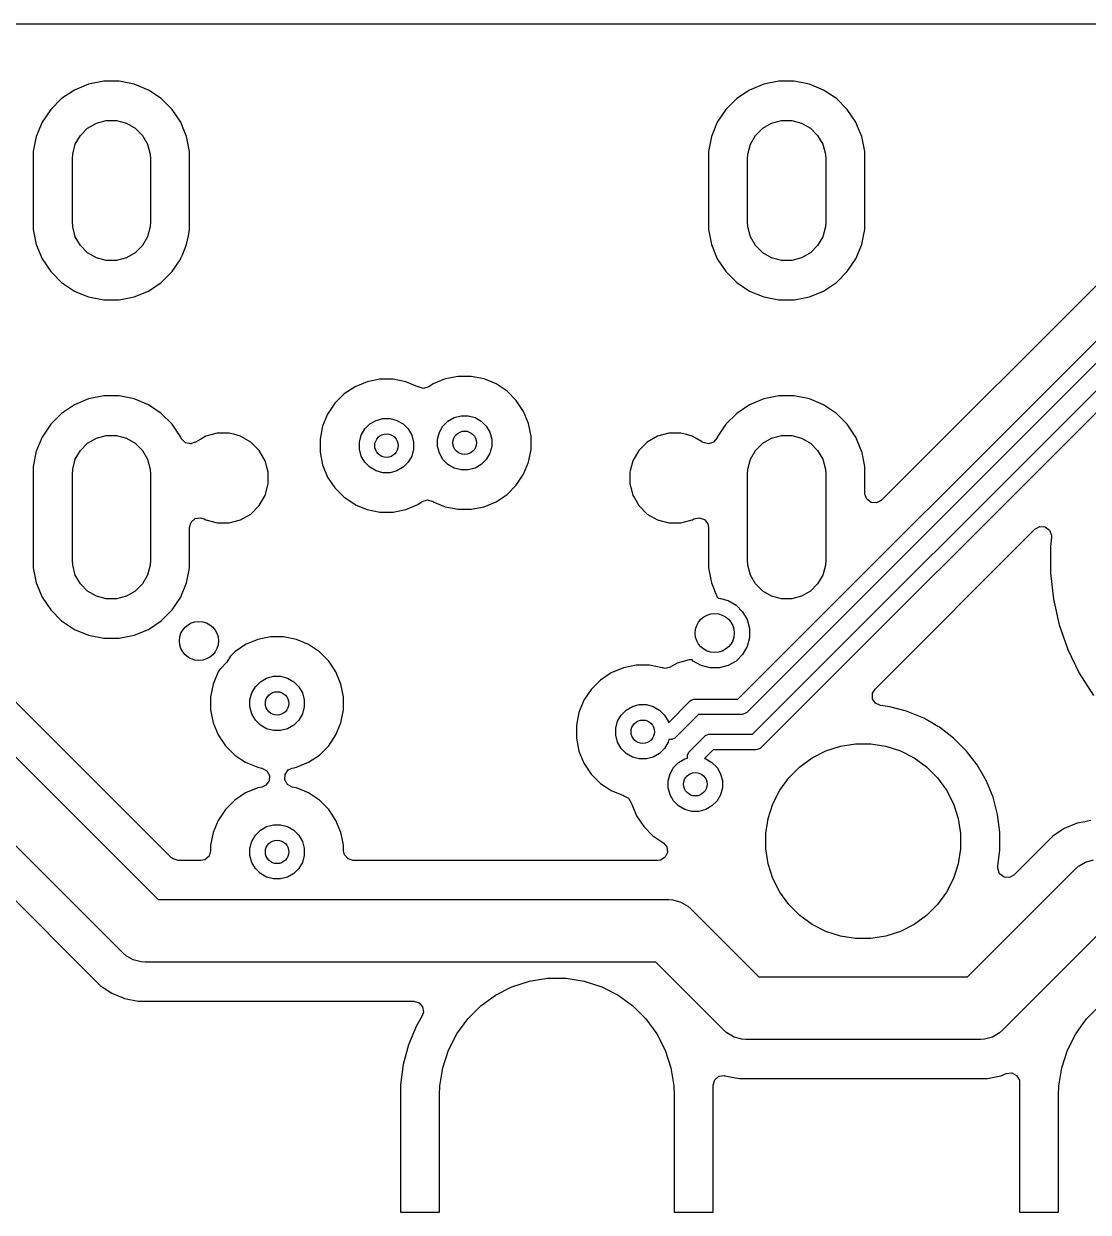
# Model space of a CAD drawing. Extents: x 3.62 to 7.51, y -6.04 to -1.71.
# Drawn here: x 4.197 to 4.733, y -2.737 to -2.138 of the extents above; entities that cross this region are included whole.
import ezdxf

# ---------------------------------------------------------------- set-up
doc = ezdxf.new("R2010")
doc.units = 0
doc.header["$MEASUREMENT"] = 0
doc.layers.add('BLACK', color=7, linetype='CONTINUOUS')

msp = doc.modelspace()

# ---------------------------------------------------------------- linework, layer by layer
at = {"layer": 'BLACK', "linetype": 'CONTINUOUS'}
for p, q in [((3.7959, -2.13781), (6.67865, -2.13781)), ((4.23746, -2.16671), (4.22985, -2.16823)), ((4.24522, -2.16671), (4.23746, -2.16671)), ((4.23746, -2.16671), (4.23746, -2.16671)), ((4.25283, -2.16823), (4.24522, -2.16671)), ((4.24522, -2.16671), (4.24522, -2.16671)), ((4.57762, -2.16671), (4.57001, -2.16823)), ((4.58538, -2.16671), (4.57762, -2.16671)), ((4.57762, -2.16671), (4.57762, -2.16671)), ((4.59299, -2.16823), (4.58538, -2.16671)), ((4.58538, -2.16671), (4.58538, -2.16671)), ((4.84205, -2.16514), (4.62922, -2.37797)), ((4.22268, -2.1712), (4.21623, -2.17551)), ((4.22985, -2.16823), (4.22268, -2.1712)), ((4.22268, -2.1712), (4.22268, -2.1712)), ((4.22985, -2.16823), (4.22985, -2.16823)), ((4.26, -2.1712), (4.25283, -2.16823)), ((4.25283, -2.16823), (4.25283, -2.16823)), ((4.26645, -2.17551), (4.26, -2.1712)), ((4.26, -2.1712), (4.26, -2.1712)), ((4.56284, -2.1712), (4.55639, -2.17551)), ((4.57001, -2.16823), (4.56284, -2.1712)), ((4.56284, -2.1712), (4.56284, -2.1712)), ((4.57001, -2.16823), (4.57001, -2.16823)), ((4.60015, -2.1712), (4.59299, -2.16823)), ((4.59299, -2.16823), (4.59299, -2.16823)), ((4.60661, -2.17551), (4.60015, -2.1712)), ((4.60015, -2.1712), (4.60015, -2.1712)), ((4.21623, -2.17551), (4.21074, -2.18099)), ((4.21623, -2.17551), (4.21623, -2.17551)), ((4.27193, -2.18099), (4.26645, -2.17551)), ((4.26645, -2.17551), (4.26645, -2.17551)), ((4.55639, -2.17551), (4.5509, -2.18099)), ((4.55639, -2.17551), (4.55639, -2.17551)), ((4.61209, -2.18099), (4.60661, -2.17551)), ((4.60661, -2.17551), (4.60661, -2.17551)), ((4.21074, -2.18099), (4.20643, -2.18744)), ((4.21074, -2.18099), (4.21074, -2.18099)), ((4.27625, -2.18744), (4.27193, -2.18099)), ((4.27193, -2.18099), (4.27193, -2.18099)), ((4.5509, -2.18099), (4.54659, -2.18744)), ((4.5509, -2.18099), (4.5509, -2.18099)), ((4.55696, -2.47809), (4.85378, -2.18127)), ((4.6164, -2.18744), (4.61209, -2.18099)), ((4.61209, -2.18099), (4.61209, -2.18099)), ((4.20643, -2.18744), (4.20346, -2.19461)), ((4.20643, -2.18744), (4.20643, -2.18744)), ((4.22572, -2.19412), (4.22936, -2.19049)), ((4.22936, -2.19049), (4.23381, -2.18792)), ((4.23381, -2.18792), (4.23877, -2.18659)), ((4.23877, -2.18659), (4.24391, -2.18659)), ((4.24391, -2.18659), (4.24887, -2.18792)), ((4.24887, -2.18792), (4.25332, -2.19049)), ((4.25332, -2.19049), (4.25696, -2.19412)), ((4.27712, -2.18956), (4.27625, -2.18744)), ((4.27625, -2.18744), (4.27625, -2.18744)), ((4.27921, -2.19461), (4.27712, -2.18956)), ((4.54659, -2.18744), (4.54362, -2.19461)), ((4.54659, -2.18744), (4.54659, -2.18744)), ((4.8582, -2.18799), (4.56138, -2.48481)), ((4.56588, -2.19412), (4.56951, -2.19049)), ((4.56951, -2.19049), (4.57396, -2.18792)), ((4.57396, -2.18792), (4.57893, -2.18659)), ((4.57893, -2.18659), (4.58407, -2.18659)), ((4.58407, -2.18659), (4.58903, -2.18792)), ((4.58903, -2.18792), (4.59348, -2.19049)), ((4.59348, -2.19049), (4.59711, -2.19412)), ((4.61728, -2.18956), (4.6164, -2.18744)), ((4.6164, -2.18744), (4.6164, -2.18744)), ((4.61937, -2.19461), (4.61728, -2.18956)), ((4.20346, -2.19461), (4.20195, -2.20222)), ((4.20346, -2.19461), (4.20346, -2.19461)), ((4.22315, -2.19857), (4.22572, -2.19412)), ((4.25696, -2.19412), (4.25953, -2.19857)), ((4.28073, -2.20222), (4.27921, -2.19461)), ((4.27921, -2.19461), (4.27921, -2.19461)), ((4.27921, -2.19461), (4.27921, -2.19461)), ((4.54362, -2.19461), (4.54211, -2.20222)), ((4.54362, -2.19461), (4.54362, -2.19461)), ((4.56331, -2.19857), (4.56588, -2.19412)), ((4.59711, -2.19412), (4.59968, -2.19857)), ((4.62089, -2.20222), (4.61937, -2.19461)), ((4.61937, -2.19461), (4.61937, -2.19461)), ((4.61937, -2.19461), (4.61937, -2.19461)), ((4.20195, -2.20222), (4.20195, -2.20222)), ((4.20195, -2.20222), (4.20195, -2.24148)), ((4.22165, -2.2061), (4.22182, -2.20353)), ((4.22182, -2.20353), (4.22315, -2.19857)), ((4.25953, -2.19857), (4.26086, -2.20353)), ((4.26086, -2.20353), (4.26102, -2.2061)), ((4.28073, -2.24148), (4.28073, -2.20222)), ((4.54211, -2.20222), (4.54211, -2.20222)), ((4.54211, -2.20222), (4.54211, -2.24148)), ((4.56181, -2.2061), (4.56198, -2.20353)), ((4.56198, -2.20353), (4.56331, -2.19857)), ((4.5643, -2.49581), (4.86112, -2.19899)), ((4.59968, -2.19857), (4.60101, -2.20353)), ((4.60101, -2.20353), (4.60118, -2.2061)), ((4.62089, -2.24148), (4.62089, -2.20222)), ((4.22165, -2.2376), (4.22165, -2.2061)), ((4.26102, -2.2061), (4.26102, -2.2376)), ((4.56181, -2.2376), (4.56181, -2.2061)), ((4.86554, -2.20571), (4.56872, -2.50253)), ((4.60118, -2.2061), (4.60118, -2.2376)), ((4.22182, -2.24017), (4.22165, -2.2376)), ((4.26102, -2.2376), (4.26086, -2.24017)), ((4.56198, -2.24017), (4.56181, -2.2376)), ((4.60118, -2.2376), (4.60101, -2.24017)), ((4.20195, -2.24148), (4.20195, -2.24148)), ((4.20195, -2.24148), (4.20195, -2.24148)), ((4.20195, -2.24148), (4.20346, -2.24909)), ((4.22315, -2.24513), (4.22182, -2.24017)), ((4.22572, -2.24958), (4.22315, -2.24513)), ((4.25953, -2.24513), (4.25696, -2.24958)), ((4.26086, -2.24017), (4.25953, -2.24513)), ((4.27921, -2.24909), (4.28009, -2.24468)), ((4.28009, -2.24468), (4.28073, -2.24148)), ((4.54211, -2.24148), (4.54211, -2.24148)), ((4.54211, -2.24148), (4.54211, -2.24148)), ((4.54211, -2.24148), (4.54362, -2.24909)), ((4.56331, -2.24513), (4.56198, -2.24017)), ((4.56588, -2.24958), (4.56331, -2.24513)), ((4.59968, -2.24513), (4.59711, -2.24958)), ((4.60101, -2.24017), (4.59968, -2.24513)), ((4.61937, -2.24909), (4.62025, -2.24468)), ((4.62025, -2.24468), (4.62089, -2.24148)), ((4.20346, -2.24909), (4.20346, -2.24909)), ((4.20346, -2.24909), (4.20643, -2.25626)), ((4.22936, -2.25322), (4.22572, -2.24958)), ((4.25696, -2.24958), (4.25332, -2.25322)), ((4.27711, -2.25418), (4.27921, -2.24909)), ((4.54362, -2.24909), (4.54362, -2.24909)), ((4.54362, -2.24909), (4.54659, -2.25626)), ((4.56951, -2.25322), (4.56588, -2.24958)), ((4.59711, -2.24958), (4.59348, -2.25322)), ((4.61726, -2.25418), (4.61937, -2.24909)), ((4.20643, -2.25626), (4.20643, -2.25626)), ((4.20643, -2.25626), (4.21074, -2.26271)), ((4.23381, -2.25579), (4.22936, -2.25322)), ((4.23877, -2.25712), (4.23381, -2.25579)), ((4.24391, -2.25712), (4.23877, -2.25712)), ((4.24887, -2.25579), (4.24391, -2.25712)), ((4.25332, -2.25322), (4.24887, -2.25579)), ((4.27193, -2.26271), (4.27625, -2.25626)), ((4.27625, -2.25626), (4.27637, -2.25597)), ((4.27637, -2.25597), (4.27711, -2.25418)), ((4.54659, -2.25626), (4.54659, -2.25626)), ((4.54659, -2.25626), (4.5509, -2.26271)), ((4.57396, -2.25579), (4.56951, -2.25322)), ((4.57893, -2.25712), (4.57396, -2.25579)), ((4.58407, -2.25712), (4.57893, -2.25712)), ((4.58903, -2.25579), (4.58407, -2.25712)), ((4.59348, -2.25322), (4.58903, -2.25579)), ((4.61209, -2.26271), (4.6164, -2.25626)), ((4.6164, -2.25626), (4.61652, -2.25597)), ((4.61652, -2.25597), (4.61726, -2.25418)), ((4.21074, -2.26271), (4.21074, -2.26271)), ((4.21074, -2.26271), (4.21623, -2.26819)), ((4.26645, -2.26819), (4.27193, -2.26271)), ((4.5509, -2.26271), (4.5509, -2.26271)), ((4.5509, -2.26271), (4.55639, -2.26819)), ((4.60661, -2.26819), (4.61209, -2.26271)), ((4.21623, -2.26819), (4.21623, -2.26819)), ((4.21623, -2.26819), (4.22268, -2.27251)), ((4.26, -2.27251), (4.26645, -2.26819)), ((4.55639, -2.26819), (4.55639, -2.26819)), ((4.55639, -2.26819), (4.56284, -2.27251)), ((4.60015, -2.27251), (4.60661, -2.26819)), ((4.22268, -2.27251), (4.22268, -2.27251)), ((4.22268, -2.27251), (4.22596, -2.27387)), ((4.22596, -2.27387), (4.22985, -2.27547)), ((4.22985, -2.27547), (4.22985, -2.27547)), ((4.22985, -2.27547), (4.22985, -2.27547)), ((4.22985, -2.27547), (4.23746, -2.27699)), ((4.25034, -2.27597), (4.25283, -2.27547)), ((4.25283, -2.27547), (4.26, -2.27251)), ((4.56284, -2.27251), (4.56284, -2.27251)), ((4.56284, -2.27251), (4.56612, -2.27387)), ((4.56612, -2.27387), (4.57001, -2.27547)), ((4.57001, -2.27547), (4.57001, -2.27547)), ((4.57001, -2.27547), (4.57001, -2.27547)), ((4.57001, -2.27547), (4.57762, -2.27699)), ((4.5905, -2.27597), (4.59299, -2.27547)), ((4.59299, -2.27547), (4.60015, -2.27251)), ((4.23746, -2.27699), (4.23746, -2.27699)), ((4.23746, -2.27699), (4.24522, -2.27699)), ((4.24522, -2.27699), (4.25034, -2.27597)), ((4.57762, -2.27699), (4.57762, -2.27699)), ((4.57762, -2.27699), (4.58538, -2.27699)), ((4.58538, -2.27699), (4.5905, -2.27597)), ((4.37662, -2.31691), (4.37015, -2.3182)), ((4.38322, -2.31691), (4.37662, -2.31691)), ((4.37662, -2.31691), (4.37662, -2.31691)), ((4.38969, -2.3182), (4.38322, -2.31691)), ((4.38322, -2.31691), (4.38322, -2.31691)), ((4.40952, -2.31678), (4.40343, -2.3193)), ((4.41599, -2.31549), (4.40952, -2.31678)), ((4.40952, -2.31678), (4.40952, -2.31678)), ((4.42259, -2.31549), (4.41599, -2.31549)), ((4.41599, -2.31549), (4.41599, -2.31549)), ((4.42906, -2.31678), (4.42259, -2.31549)), ((4.42259, -2.31549), (4.42259, -2.31549)), ((4.43515, -2.3193), (4.42906, -2.31678)), ((4.42906, -2.31678), (4.42906, -2.31678)), ((4.36406, -2.32072), (4.35858, -2.32438)), ((4.37015, -2.3182), (4.36406, -2.32072)), ((4.37015, -2.3182), (4.37015, -2.3182)), ((4.39578, -2.32072), (4.38969, -2.3182)), ((4.38969, -2.3182), (4.38969, -2.3182)), ((4.39583, -2.32075), (4.39578, -2.32072)), ((4.39578, -2.32072), (4.39578, -2.32072)), ((4.39578, -2.32072), (4.39578, -2.32072)), ((4.39598, -2.32085), (4.39583, -2.32075)), ((4.39863, -2.32158), (4.39598, -2.32085)), ((4.40126, -2.32075), (4.39863, -2.32158)), ((4.40343, -2.3193), (4.40126, -2.32075)), ((4.40343, -2.3193), (4.40343, -2.3193)), ((4.44064, -2.32297), (4.43515, -2.3193)), ((4.4453, -2.32763), (4.44064, -2.32297)), ((4.22985, -2.32689), (4.22268, -2.32986)), ((4.23746, -2.32537), (4.22985, -2.32689)), ((4.22985, -2.32689), (4.22985, -2.32689)), ((4.24522, -2.32537), (4.23746, -2.32537)), ((4.23746, -2.32537), (4.23746, -2.32537)), ((4.25283, -2.32689), (4.24522, -2.32537)), ((4.24522, -2.32537), (4.24522, -2.32537)), ((4.26, -2.32986), (4.25283, -2.32689)), ((4.25283, -2.32689), (4.25283, -2.32689)), ((4.35391, -2.32905), (4.35025, -2.33453)), ((4.35858, -2.32438), (4.35391, -2.32905)), ((4.44767, -2.33118), (4.4453, -2.32763)), ((4.57001, -2.32689), (4.56284, -2.32986)), ((4.57762, -2.32537), (4.57001, -2.32689)), ((4.57001, -2.32689), (4.57001, -2.32689)), ((4.58538, -2.32537), (4.57762, -2.32537)), ((4.57762, -2.32537), (4.57762, -2.32537)), ((4.59299, -2.32689), (4.58538, -2.32537)), ((4.58538, -2.32537), (4.58538, -2.32537)), ((4.60015, -2.32986), (4.59299, -2.32689)), ((4.59299, -2.32689), (4.59299, -2.32689)), ((4.21623, -2.33417), (4.21074, -2.33965)), ((4.22268, -2.32986), (4.21623, -2.33417)), ((4.21623, -2.33417), (4.21623, -2.33417)), ((4.22268, -2.32986), (4.22268, -2.32986)), ((4.26645, -2.33417), (4.26, -2.32986)), ((4.26, -2.32986), (4.26, -2.32986)), ((4.27193, -2.33965), (4.26645, -2.33417)), ((4.26645, -2.33417), (4.26645, -2.33417)), ((4.35025, -2.33453), (4.34772, -2.34063)), ((4.41402, -2.33625), (4.41749, -2.33531)), ((4.41749, -2.33531), (4.42109, -2.33531)), ((4.42109, -2.33531), (4.42456, -2.33625)), ((4.44896, -2.33312), (4.44767, -2.33118)), ((4.45149, -2.33921), (4.44896, -2.33312)), ((4.55639, -2.33417), (4.5509, -2.33965)), ((4.56284, -2.32986), (4.55639, -2.33417)), ((4.55639, -2.33417), (4.55639, -2.33417)), ((4.56284, -2.32986), (4.56284, -2.32986)), ((4.60661, -2.33417), (4.60015, -2.32986)), ((4.60015, -2.32986), (4.60015, -2.32986)), ((4.61209, -2.33965), (4.60661, -2.33417)), ((4.60661, -2.33417), (4.60661, -2.33417)), ((4.21074, -2.33965), (4.20643, -2.34611)), ((4.21074, -2.33965), (4.21074, -2.33965)), ((4.27625, -2.34611), (4.27193, -2.33965)), ((4.27193, -2.33965), (4.27193, -2.33965)), ((4.34772, -2.34063), (4.34644, -2.3471)), ((4.34772, -2.34063), (4.34772, -2.34063)), ((4.36899, -2.34201), (4.37153, -2.33946)), ((4.37153, -2.33946), (4.37465, -2.33766)), ((4.37465, -2.33766), (4.37812, -2.33673)), ((4.37812, -2.33673), (4.38172, -2.33673)), ((4.38172, -2.33673), (4.38519, -2.33766)), ((4.38519, -2.33766), (4.38831, -2.33946)), ((4.38831, -2.33946), (4.39085, -2.34201)), ((4.40656, -2.3437), (4.40836, -2.34059)), ((4.40836, -2.34059), (4.4109, -2.33804)), ((4.4109, -2.33804), (4.41402, -2.33625)), ((4.42456, -2.33625), (4.42768, -2.33804)), ((4.42768, -2.33804), (4.43022, -2.34059)), ((4.43022, -2.34059), (4.43202, -2.3437)), ((4.45278, -2.34568), (4.45149, -2.33921)), ((4.5509, -2.33965), (4.54659, -2.34611)), ((4.5509, -2.33965), (4.5509, -2.33965)), ((4.6164, -2.34611), (4.61209, -2.33965)), ((4.61209, -2.33965), (4.61209, -2.33965)), ((4.20643, -2.34611), (4.20346, -2.35327)), ((4.20643, -2.34611), (4.20643, -2.34611)), ((4.22936, -2.34915), (4.23381, -2.34658)), ((4.23381, -2.34658), (4.23877, -2.34525)), ((4.23877, -2.34525), (4.24391, -2.34525)), ((4.24391, -2.34525), (4.24887, -2.34658)), ((4.24887, -2.34658), (4.25332, -2.34915)), ((4.2764, -2.34648), (4.27625, -2.34611)), ((4.27625, -2.34611), (4.27625, -2.34611)), ((4.27665, -2.347), (4.2764, -2.34648)), ((4.27862, -2.34892), (4.27665, -2.347)), ((4.28633, -2.3471), (4.28373, -2.3486)), ((4.28889, -2.34562), (4.28633, -2.3471)), ((4.29465, -2.34407), (4.28889, -2.34562)), ((4.30062, -2.34407), (4.29465, -2.34407)), ((4.3035, -2.34485), (4.30062, -2.34407)), ((4.30638, -2.34562), (4.3035, -2.34485)), ((4.30877, -2.347), (4.30638, -2.34562)), ((4.30894, -2.3471), (4.30877, -2.347)), ((4.31155, -2.3486), (4.30894, -2.3471)), ((4.34644, -2.3471), (4.34644, -2.35369)), ((4.36626, -2.3486), (4.36719, -2.34512)), ((4.36719, -2.34512), (4.36899, -2.34201)), ((4.39085, -2.34201), (4.39265, -2.34512)), ((4.39265, -2.34512), (4.39358, -2.3486)), ((4.40563, -2.34718), (4.40656, -2.3437)), ((4.40563, -2.35077), (4.40563, -2.34718)), ((4.43202, -2.3437), (4.43295, -2.34718)), ((4.43295, -2.34718), (4.43295, -2.35077)), ((4.45278, -2.35227), (4.45278, -2.34568)), ((4.51645, -2.34562), (4.51128, -2.3486)), ((4.52221, -2.34407), (4.51645, -2.34562)), ((4.52818, -2.34407), (4.52221, -2.34407)), ((4.53106, -2.34485), (4.52818, -2.34407)), ((4.53394, -2.34562), (4.53106, -2.34485)), ((4.53543, -2.34648), (4.53394, -2.34562)), ((4.53911, -2.3486), (4.53543, -2.34648)), ((4.54644, -2.34648), (4.54471, -2.34862)), ((4.54659, -2.34611), (4.54644, -2.34648)), ((4.54659, -2.34611), (4.54659, -2.34611)), ((4.56951, -2.34915), (4.57396, -2.34658)), ((4.57396, -2.34658), (4.57893, -2.34525)), ((4.57893, -2.34525), (4.58407, -2.34525)), ((4.58407, -2.34525), (4.58903, -2.34658)), ((4.58903, -2.34658), (4.59348, -2.34915)), ((4.61896, -2.35227), (4.6164, -2.34611)), ((4.6164, -2.34611), (4.6164, -2.34611)), ((4.20346, -2.35327), (4.20195, -2.36088)), ((4.20346, -2.35327), (4.20346, -2.35327)), ((4.22315, -2.35723), (4.22572, -2.35278)), ((4.22572, -2.35278), (4.22936, -2.34915)), ((4.25332, -2.34915), (4.25696, -2.35278)), ((4.25696, -2.35278), (4.25953, -2.35723)), ((4.28131, -2.34947), (4.27862, -2.34892)), ((4.2834, -2.34867), (4.28131, -2.34947)), ((4.28345, -2.34876), (4.2834, -2.34867)), ((4.28373, -2.3486), (4.28345, -2.34876)), ((4.28373, -2.3486), (4.28373, -2.3486)), ((4.31577, -2.35282), (4.31155, -2.3486)), ((4.31875, -2.35799), (4.31577, -2.35282)), ((4.36626, -2.35219), (4.36626, -2.3486)), ((4.36719, -2.35567), (4.36626, -2.35219)), ((4.39358, -2.35219), (4.39265, -2.35567)), ((4.39358, -2.3486), (4.39358, -2.35219)), ((4.40656, -2.35425), (4.40563, -2.35077)), ((4.43295, -2.35077), (4.43202, -2.35425)), ((4.45149, -2.35874), (4.45278, -2.35227)), ((4.50707, -2.35282), (4.50408, -2.35799)), ((4.51128, -2.3486), (4.50707, -2.35282)), ((4.50707, -2.35282), (4.50707, -2.35282)), ((4.51128, -2.3486), (4.51128, -2.3486)), ((4.53925, -2.34868), (4.53911, -2.3486)), ((4.53911, -2.3486), (4.53911, -2.3486)), ((4.53943, -2.34881), (4.53925, -2.34868)), ((4.5421, -2.34949), (4.53943, -2.34881)), ((4.54471, -2.34862), (4.5421, -2.34949)), ((4.56331, -2.35723), (4.56588, -2.35278)), ((4.56588, -2.35278), (4.56951, -2.34915)), ((4.59348, -2.34915), (4.59711, -2.35278)), ((4.59711, -2.35278), (4.59968, -2.35723)), ((4.61937, -2.35327), (4.61896, -2.35227)), ((4.62089, -2.36088), (4.61937, -2.35327)), ((4.61937, -2.35327), (4.61937, -2.35327)), ((4.61937, -2.35327), (4.61937, -2.35327)), ((4.22182, -2.36219), (4.22315, -2.35723)), ((4.25953, -2.35723), (4.26086, -2.36219)), ((4.3203, -2.36375), (4.31875, -2.35799)), ((4.34644, -2.35369), (4.34772, -2.36016)), ((4.36899, -2.35878), (4.36719, -2.35567)), ((4.37153, -2.36133), (4.36899, -2.35878)), ((4.39085, -2.35878), (4.38831, -2.36133)), ((4.39265, -2.35567), (4.39085, -2.35878)), ((4.40836, -2.35736), (4.40656, -2.35425)), ((4.4109, -2.35991), (4.40836, -2.35736)), ((4.43022, -2.35736), (4.42768, -2.35991)), ((4.43202, -2.35425), (4.43022, -2.35736)), ((4.44896, -2.36484), (4.45149, -2.35874)), ((4.50408, -2.35799), (4.50269, -2.36318)), ((4.56198, -2.36219), (4.56331, -2.35723)), ((4.59968, -2.35723), (4.60101, -2.36219)), ((4.20195, -2.36088), (4.20195, -2.36088)), ((4.20195, -2.36088), (4.20195, -2.41195)), ((4.22165, -2.36476), (4.22182, -2.36219)), ((4.22165, -2.40807), (4.22165, -2.36476)), ((4.26086, -2.36219), (4.26102, -2.36476)), ((4.26102, -2.36476), (4.26102, -2.40807)), ((4.3203, -2.36972), (4.3203, -2.36375)), ((4.34772, -2.36016), (4.34772, -2.36016)), ((4.34772, -2.36016), (4.35025, -2.36625)), ((4.37465, -2.36312), (4.37153, -2.36133)), ((4.37812, -2.36406), (4.37465, -2.36312)), ((4.38172, -2.36406), (4.37812, -2.36406)), ((4.38519, -2.36312), (4.38172, -2.36406)), ((4.38831, -2.36133), (4.38519, -2.36312)), ((4.41402, -2.36171), (4.4109, -2.35991)), ((4.41749, -2.36264), (4.41402, -2.36171)), ((4.42109, -2.36264), (4.41749, -2.36264)), ((4.42456, -2.36171), (4.42109, -2.36264)), ((4.42768, -2.35991), (4.42456, -2.36171)), ((4.4453, -2.37032), (4.44896, -2.36484)), ((4.50269, -2.36318), (4.50254, -2.36375)), ((4.50254, -2.36375), (4.50254, -2.36972)), ((4.56181, -2.36476), (4.56198, -2.36219)), ((4.56181, -2.40807), (4.56181, -2.36476)), ((4.60101, -2.36219), (4.60118, -2.36476)), ((4.60118, -2.36476), (4.60118, -2.40807)), ((4.62089, -2.37452), (4.62089, -2.36088)), ((4.31875, -2.37548), (4.3203, -2.36972)), ((4.35025, -2.36625), (4.35391, -2.37174)), ((4.44064, -2.37499), (4.4453, -2.37032)), ((4.50254, -2.36972), (4.50295, -2.37125)), ((4.50295, -2.37125), (4.50408, -2.37548)), ((4.31577, -2.38064), (4.31875, -2.37548)), ((4.35391, -2.37174), (4.35858, -2.3764)), ((4.35858, -2.3764), (4.36189, -2.37862)), ((4.43515, -2.37865), (4.44064, -2.37499)), ((4.50408, -2.37548), (4.50481, -2.37673)), ((4.50481, -2.37673), (4.50707, -2.38064)), ((4.6209, -2.37486), (4.62089, -2.37452)), ((4.62186, -2.37744), (4.6209, -2.37486)), ((4.62406, -2.37909), (4.62186, -2.37744)), ((4.31155, -2.38486), (4.31577, -2.38064)), ((4.36189, -2.37862), (4.36406, -2.38007)), ((4.36406, -2.38007), (4.36406, -2.38007)), ((4.36406, -2.38007), (4.36406, -2.38007)), ((4.36406, -2.38007), (4.36471, -2.38033)), ((4.36471, -2.38033), (4.37015, -2.38259)), ((4.37015, -2.38259), (4.37662, -2.38388)), ((4.38322, -2.38388), (4.38969, -2.38259)), ((4.38969, -2.38259), (4.39578, -2.38007)), ((4.39578, -2.38007), (4.39795, -2.37862)), ((4.39795, -2.37862), (4.40058, -2.37779)), ((4.40058, -2.37779), (4.40323, -2.37852)), ((4.40323, -2.37852), (4.40338, -2.37862)), ((4.40338, -2.37862), (4.40341, -2.37864)), ((4.40341, -2.37864), (4.40343, -2.37865)), ((4.40343, -2.37865), (4.40952, -2.38117)), ((4.40952, -2.38117), (4.41599, -2.38246)), ((4.41599, -2.38246), (4.41599, -2.38246)), ((4.41599, -2.38246), (4.41599, -2.38246)), ((4.41599, -2.38246), (4.42259, -2.38246)), ((4.42259, -2.38246), (4.42906, -2.38117)), ((4.42259, -2.38246), (4.42259, -2.38246)), ((4.42906, -2.38117), (4.43515, -2.37865)), ((4.50707, -2.38064), (4.51128, -2.38486)), ((4.62681, -2.37929), (4.62406, -2.37909)), ((4.62922, -2.37797), (4.62681, -2.37929)), ((4.28073, -2.39159), (4.2815, -2.38895)), ((4.2815, -2.38895), (4.28358, -2.38715)), ((4.28358, -2.38715), (4.2863, -2.38676)), ((4.2863, -2.38676), (4.28805, -2.38736)), ((4.28805, -2.38736), (4.28889, -2.38785)), ((4.28889, -2.38785), (4.28889, -2.38785)), ((4.28889, -2.38785), (4.28889, -2.38785)), ((4.28889, -2.38785), (4.29465, -2.38939)), ((4.29465, -2.38939), (4.29465, -2.38939)), ((4.29465, -2.38939), (4.30062, -2.38939)), ((4.30062, -2.38939), (4.30638, -2.38785)), ((4.30062, -2.38939), (4.30062, -2.38939)), ((4.30638, -2.38785), (4.31155, -2.38486)), ((4.37662, -2.38388), (4.37662, -2.38388)), ((4.37662, -2.38388), (4.37662, -2.38388)), ((4.37662, -2.38388), (4.38322, -2.38388)), ((4.38322, -2.38388), (4.38322, -2.38388)), ((4.51128, -2.38486), (4.51456, -2.38676)), ((4.51456, -2.38676), (4.51645, -2.38785)), ((4.51645, -2.38785), (4.51645, -2.38785)), ((4.51645, -2.38785), (4.52221, -2.38939)), ((4.52221, -2.38939), (4.52221, -2.38939)), ((4.52221, -2.38939), (4.52818, -2.38939)), ((4.52818, -2.38939), (4.53394, -2.38785)), ((4.52818, -2.38939), (4.52818, -2.38939)), ((4.53394, -2.38785), (4.53408, -2.38776)), ((4.53408, -2.38776), (4.53478, -2.38736)), ((4.53478, -2.38736), (4.53746, -2.38671)), ((4.53746, -2.38671), (4.54006, -2.38761)), ((4.54006, -2.38761), (4.54176, -2.38977)), ((4.28073, -2.41195), (4.28073, -2.39159)), ((4.54176, -2.38977), (4.54211, -2.39159)), ((4.54211, -2.39159), (4.54211, -2.41195)), ((4.62605, -2.47306), (4.70662, -2.39249)), ((4.70662, -2.39249), (4.70904, -2.39117)), ((4.70904, -2.39117), (4.71178, -2.39137)), ((4.71178, -2.39137), (4.71398, -2.39302)), ((4.71398, -2.39302), (4.71494, -2.39559)), ((4.71493, -2.39649), (4.71439, -2.40124)), ((4.71439, -2.40124), (4.71439, -2.41451)), ((4.71494, -2.39559), (4.71493, -2.39649)), ((4.20195, -2.41195), (4.20195, -2.41195)), ((4.20195, -2.41195), (4.20195, -2.41195)), ((4.20195, -2.41195), (4.20346, -2.41956)), ((4.22182, -2.41064), (4.22165, -2.40807)), ((4.22315, -2.4156), (4.22182, -2.41064)), ((4.26086, -2.41064), (4.25953, -2.4156)), ((4.26102, -2.40807), (4.26086, -2.41064)), ((4.28035, -2.41387), (4.28073, -2.41195)), ((4.54211, -2.41195), (4.54211, -2.41195)), ((4.54211, -2.41195), (4.54211, -2.41195)), ((4.54211, -2.41195), (4.54362, -2.41956)), ((4.56198, -2.41064), (4.56181, -2.40807)), ((4.56331, -2.4156), (4.56198, -2.41064)), ((4.60101, -2.41064), (4.59968, -2.4156)), ((4.60118, -2.40807), (4.60101, -2.41064)), ((4.22572, -2.42005), (4.22315, -2.4156)), ((4.25953, -2.4156), (4.25696, -2.42005)), ((4.27921, -2.41956), (4.28035, -2.41387)), ((4.56588, -2.42005), (4.56331, -2.4156)), ((4.59968, -2.4156), (4.59711, -2.42005)), ((4.71439, -2.41451), (4.71588, -2.42769)), ((4.20346, -2.41956), (4.20346, -2.41956)), ((4.20346, -2.41956), (4.20643, -2.42673)), ((4.22936, -2.42369), (4.22572, -2.42005)), ((4.23381, -2.42626), (4.22936, -2.42369)), ((4.25332, -2.42369), (4.24887, -2.42626)), ((4.25696, -2.42005), (4.25332, -2.42369)), ((4.27663, -2.42579), (4.27921, -2.41956)), ((4.27921, -2.41956), (4.27921, -2.41956)), ((4.54362, -2.41956), (4.54362, -2.41956)), ((4.54362, -2.41956), (4.54659, -2.42673)), ((4.56951, -2.42369), (4.56588, -2.42005)), ((4.57396, -2.42626), (4.56951, -2.42369)), ((4.59348, -2.42369), (4.58903, -2.42626)), ((4.59711, -2.42005), (4.59348, -2.42369)), ((4.20643, -2.42673), (4.20643, -2.42673)), ((4.20643, -2.42673), (4.21074, -2.43318)), ((4.23877, -2.42759), (4.23381, -2.42626)), ((4.24391, -2.42759), (4.23877, -2.42759)), ((4.24887, -2.42626), (4.24391, -2.42759)), ((4.27193, -2.43318), (4.27625, -2.42673)), ((4.27625, -2.42673), (4.27663, -2.42579)), ((4.54659, -2.42673), (4.54659, -2.42673)), ((4.54659, -2.42673), (4.54698, -2.42732)), ((4.54698, -2.42732), (4.54759, -2.42732)), ((4.54759, -2.42732), (4.55206, -2.42851)), ((4.55206, -2.42851), (4.55606, -2.43083)), ((4.55606, -2.43083), (4.55933, -2.4341)), ((4.57893, -2.42759), (4.57396, -2.42626)), ((4.58407, -2.42759), (4.57893, -2.42759)), ((4.58903, -2.42626), (4.58407, -2.42759)), ((4.71588, -2.42769), (4.71588, -2.42769)), ((4.71588, -2.42769), (4.71883, -2.44063)), ((4.21074, -2.43318), (4.21074, -2.43318)), ((4.21074, -2.43318), (4.21623, -2.43867)), ((4.26645, -2.43867), (4.27193, -2.43318)), ((4.55933, -2.4341), (4.56164, -2.4381)), ((4.21623, -2.43867), (4.21623, -2.43867)), ((4.21623, -2.43867), (4.22268, -2.44298)), ((4.22268, -2.44298), (4.22268, -2.44298)), ((4.22268, -2.44298), (4.22985, -2.44595)), ((4.25283, -2.44595), (4.26, -2.44298)), ((4.26, -2.44298), (4.26645, -2.43867)), ((4.56164, -2.4381), (4.56284, -2.44257)), ((4.56284, -2.44257), (4.56284, -2.44719)), ((4.71883, -2.44063), (4.71883, -2.44063)), ((4.71883, -2.44063), (4.72321, -2.45315)), ((4.22985, -2.44595), (4.22985, -2.44595)), ((4.22985, -2.44595), (4.22985, -2.44595)), ((4.22985, -2.44595), (4.22985, -2.44595)), ((4.22985, -2.44595), (4.23746, -2.44746)), ((4.23746, -2.44746), (4.23746, -2.44746)), ((4.23746, -2.44746), (4.24522, -2.44746)), ((4.24522, -2.44746), (4.25034, -2.44644)), ((4.25034, -2.44644), (4.25283, -2.44595)), ((4.31504, -2.44812), (4.30894, -2.45064)), ((4.32151, -2.44683), (4.31504, -2.44812)), ((4.31504, -2.44812), (4.31504, -2.44812)), ((4.3281, -2.44683), (4.32151, -2.44683)), ((4.32151, -2.44683), (4.32151, -2.44683)), ((4.33457, -2.44812), (4.3281, -2.44683)), ((4.3281, -2.44683), (4.3281, -2.44683)), ((4.34066, -2.45064), (4.33457, -2.44812)), ((4.33457, -2.44812), (4.33457, -2.44812)), ((4.56284, -2.44719), (4.56164, -2.45166)), ((4.30346, -2.45431), (4.3013, -2.45646)), ((4.30894, -2.45064), (4.30346, -2.45431)), ((4.34615, -2.45431), (4.34066, -2.45064)), ((4.35081, -2.45897), (4.34615, -2.45431)), ((4.56164, -2.45166), (4.55933, -2.45567)), ((4.72321, -2.45315), (4.72897, -2.46511)), ((4.29949, -2.4596), (4.29622, -2.46287)), ((4.3013, -2.45646), (4.29949, -2.4596)), ((4.3515, -2.46), (4.35081, -2.45897)), ((4.35448, -2.46445), (4.3515, -2.46)), ((4.50576, -2.4611), (4.49929, -2.46239)), ((4.51235, -2.4611), (4.50576, -2.4611)), ((4.50576, -2.4611), (4.50576, -2.4611)), ((4.51882, -2.46239), (4.51235, -2.4611)), ((4.51235, -2.4611), (4.51235, -2.4611)), ((4.52641, -2.46), (4.52291, -2.46202)), ((4.52941, -2.45919), (4.52641, -2.46)), ((4.52641, -2.46), (4.52641, -2.46)), ((4.53242, -2.45839), (4.52941, -2.45919)), ((4.53394, -2.45839), (4.53242, -2.45839)), ((4.53449, -2.45894), (4.53394, -2.45839)), ((4.5385, -2.46125), (4.53449, -2.45894)), ((4.54296, -2.46245), (4.5385, -2.46125)), ((4.55206, -2.46125), (4.54759, -2.46245)), ((4.55606, -2.45894), (4.55206, -2.46125)), ((4.55933, -2.45567), (4.55606, -2.45894)), ((4.29513, -2.46445), (4.29261, -2.47055)), ((4.29616, -2.46291), (4.29513, -2.46445)), ((4.29622, -2.46287), (4.29616, -2.46291)), ((4.31953, -2.46758), (4.323, -2.46665)), ((4.323, -2.46665), (4.3266, -2.46665)), ((4.3266, -2.46665), (4.33008, -2.46758)), ((4.357, -2.47055), (4.35448, -2.46445)), ((4.49319, -2.46491), (4.48771, -2.46858)), ((4.49929, -2.46239), (4.49319, -2.46491)), ((4.49929, -2.46239), (4.49929, -2.46239)), ((4.51905, -2.46246), (4.51882, -2.46239)), ((4.51882, -2.46239), (4.51882, -2.46239)), ((4.51882, -2.46239), (4.51882, -2.46239)), ((4.51882, -2.46239), (4.51882, -2.46239)), ((4.51906, -2.46241), (4.51905, -2.46246)), ((4.52024, -2.46267), (4.51906, -2.46241)), ((4.52291, -2.46202), (4.52024, -2.46267)), ((4.54759, -2.46245), (4.54296, -2.46245)), ((4.72897, -2.46511), (4.72897, -2.46511)), ((4.72897, -2.46511), (4.73603, -2.47634)), ((4.27158, -2.55806), (4.18595, -2.47243)), ((4.29261, -2.47055), (4.29132, -2.47702)), ((4.29261, -2.47055), (4.29261, -2.47055)), ((4.31207, -2.47504), (4.31387, -2.47193)), ((4.31387, -2.47193), (4.31641, -2.46938)), ((4.31641, -2.46938), (4.31953, -2.46758)), ((4.33008, -2.46758), (4.33319, -2.46938)), ((4.33319, -2.46938), (4.33574, -2.47193)), ((4.33574, -2.47193), (4.33753, -2.47504)), ((4.35829, -2.47702), (4.357, -2.47055)), ((4.48304, -2.47324), (4.47938, -2.47873)), ((4.48771, -2.46858), (4.48304, -2.47324)), ((4.62481, -2.47519), (4.62605, -2.47306)), ((4.29132, -2.47702), (4.29132, -2.48361)), ((4.31114, -2.47852), (4.31207, -2.47504)), ((4.31114, -2.48211), (4.31114, -2.47852)), ((4.33753, -2.47504), (4.33846, -2.47852)), ((4.33846, -2.47852), (4.33846, -2.48211)), ((4.35829, -2.48361), (4.35829, -2.47702)), ((4.47938, -2.47873), (4.47686, -2.48482)), ((4.52197, -2.49002), (4.53275, -2.47924)), ((4.53275, -2.47924), (4.53334, -2.47875)), ((4.53334, -2.47875), (4.53476, -2.47817)), ((4.53476, -2.47817), (4.53553, -2.47809)), ((4.53553, -2.47809), (4.55696, -2.47809)), ((4.62484, -2.47794), (4.62481, -2.47519)), ((4.62635, -2.48024), (4.62484, -2.47794)), ((4.16826, -2.48261), (4.26485, -2.57919)), ((4.29132, -2.48361), (4.29261, -2.49008)), ((4.31207, -2.48559), (4.31114, -2.48211)), ((4.33846, -2.48211), (4.33753, -2.48559)), ((4.357, -2.49008), (4.35829, -2.48361)), ((4.47686, -2.48482), (4.47557, -2.49129)), ((4.47686, -2.48482), (4.47686, -2.48482)), ((4.49812, -2.4862), (4.50066, -2.48366)), ((4.50066, -2.48366), (4.50378, -2.48186)), ((4.50378, -2.48186), (4.50725, -2.48093)), ((4.50725, -2.48093), (4.51085, -2.48093)), ((4.51085, -2.48093), (4.51433, -2.48186)), ((4.51433, -2.48186), (4.51744, -2.48366)), ((4.51744, -2.48366), (4.51999, -2.4862)), ((4.56078, -2.4853), (4.55936, -2.48589)), ((4.56138, -2.48481), (4.56078, -2.4853)), ((4.62887, -2.48135), (4.62635, -2.48024)), ((4.63355, -2.48197), (4.62887, -2.48135)), ((4.64196, -2.48422), (4.63355, -2.48197)), ((4.64228, -2.4843), (4.64196, -2.48422)), ((4.65063, -2.48776), (4.64228, -2.4843)), ((4.29261, -2.49008), (4.29261, -2.49008)), ((4.29261, -2.49008), (4.29513, -2.49618)), ((4.31387, -2.4887), (4.31207, -2.48559)), ((4.31641, -2.49125), (4.31387, -2.4887)), ((4.31953, -2.49305), (4.31641, -2.49125)), ((4.33319, -2.49125), (4.33008, -2.49305)), ((4.33574, -2.4887), (4.33319, -2.49125)), ((4.33753, -2.48559), (4.33574, -2.4887)), ((4.35448, -2.49618), (4.357, -2.49008)), ((4.47557, -2.49129), (4.47557, -2.49789)), ((4.49539, -2.49279), (4.49632, -2.48931)), ((4.49632, -2.48931), (4.49812, -2.4862)), ((4.51999, -2.4862), (4.52178, -2.48931)), ((4.52178, -2.48931), (4.52197, -2.49002)), ((4.53716, -2.48597), (4.52576, -2.49737)), ((4.55859, -2.48597), (4.53716, -2.48597)), ((4.55936, -2.48589), (4.55859, -2.48597)), ((4.65464, -2.49008), (4.65063, -2.48776)), ((4.65063, -2.48776), (4.65063, -2.48776)), ((4.65775, -2.49187), (4.65464, -2.49008)), ((4.29513, -2.49618), (4.29879, -2.50166)), ((4.323, -2.49398), (4.31953, -2.49305)), ((4.3266, -2.49398), (4.323, -2.49398)), ((4.33008, -2.49305), (4.3266, -2.49398)), ((4.35081, -2.50166), (4.35448, -2.49618)), ((4.49539, -2.49639), (4.49539, -2.49279)), ((4.49632, -2.49986), (4.49539, -2.49639)), ((4.52576, -2.49737), (4.52516, -2.49786)), ((4.53272, -2.50433), (4.54009, -2.49696)), ((4.54009, -2.49696), (4.54068, -2.49647)), ((4.54068, -2.49647), (4.5421, -2.49588)), ((4.5421, -2.49588), (4.54287, -2.49581)), ((4.54287, -2.49581), (4.5643, -2.49581)), ((4.65845, -2.49228), (4.65775, -2.49187)), ((4.66562, -2.49778), (4.65845, -2.49228)), ((4.29879, -2.50166), (4.30346, -2.50632)), ((4.34615, -2.50632), (4.35081, -2.50166)), ((4.47557, -2.49789), (4.47686, -2.50435)), ((4.49812, -2.50298), (4.49632, -2.49986)), ((4.50066, -2.50552), (4.49812, -2.50298)), ((4.51999, -2.50298), (4.51744, -2.50552)), ((4.52178, -2.49986), (4.51999, -2.50298)), ((4.52214, -2.49852), (4.52178, -2.49986)), ((4.52297, -2.49852), (4.52214, -2.49852)), ((4.52374, -2.49845), (4.52297, -2.49852)), ((4.52516, -2.49786), (4.52374, -2.49845)), ((4.56812, -2.50302), (4.5667, -2.50361)), ((4.56872, -2.50253), (4.56812, -2.50302)), ((4.60125, -2.50424), (4.60859, -2.50185)), ((4.60859, -2.50185), (4.61622, -2.50064)), ((4.61622, -2.50064), (4.62394, -2.50064)), ((4.62394, -2.50064), (4.63157, -2.50185)), ((4.63157, -2.50185), (4.63891, -2.50424)), ((4.672, -2.50417), (4.66562, -2.49778)), ((4.66562, -2.49778), (4.66562, -2.49778)), ((4.24719, -2.60608), (4.14599, -2.50488)), ((4.30346, -2.50632), (4.30711, -2.50876)), ((4.30711, -2.50876), (4.30894, -2.50999)), ((4.34066, -2.50999), (4.34615, -2.50632)), ((4.47686, -2.50435), (4.47686, -2.50435)), ((4.47686, -2.50435), (4.47938, -2.51045)), ((4.50378, -2.50732), (4.50066, -2.50552)), ((4.50725, -2.50825), (4.50378, -2.50732)), ((4.51085, -2.50825), (4.50725, -2.50825)), ((4.51433, -2.50732), (4.51085, -2.50825)), ((4.51744, -2.50552), (4.51433, -2.50732)), ((4.52711, -2.5101), (4.53023, -2.5083)), ((4.53023, -2.5083), (4.53156, -2.50795)), ((4.53156, -2.50712), (4.53164, -2.50635)), ((4.53156, -2.50795), (4.53156, -2.50712)), ((4.53164, -2.50635), (4.53223, -2.50493)), ((4.53223, -2.50493), (4.53272, -2.50433)), ((4.5445, -2.50368), (4.54007, -2.50811)), ((4.54007, -2.50811), (4.54077, -2.5083)), ((4.54077, -2.5083), (4.54389, -2.5101)), ((4.56593, -2.50368), (4.5445, -2.50368)), ((4.5667, -2.50361), (4.56593, -2.50368)), ((4.58812, -2.51228), (4.59437, -2.50774)), ((4.59437, -2.50774), (4.60125, -2.50424)), ((4.63891, -2.50424), (4.64579, -2.50774)), ((4.64579, -2.50774), (4.65204, -2.51228)), ((4.67216, -2.50437), (4.672, -2.50417)), ((4.672, -2.50417), (4.672, -2.50417)), ((4.672, -2.50417), (4.672, -2.50417)), ((4.6775, -2.51133), (4.67216, -2.50437)), ((4.30894, -2.50999), (4.30894, -2.50999)), ((4.30894, -2.50999), (4.30894, -2.50999)), ((4.30894, -2.50999), (4.31005, -2.51045)), ((4.31005, -2.51045), (4.31504, -2.51251)), ((4.31504, -2.51251), (4.31581, -2.51267)), ((4.31581, -2.51267), (4.31713, -2.51293)), ((4.31713, -2.51293), (4.31956, -2.5142)), ((4.31956, -2.5142), (4.32093, -2.51659)), ((4.32883, -2.51609), (4.33044, -2.51386)), ((4.33044, -2.51386), (4.33248, -2.51293)), ((4.33248, -2.51293), (4.3334, -2.51274)), ((4.3334, -2.51274), (4.33457, -2.51251)), ((4.33457, -2.51251), (4.34066, -2.50999)), ((4.47938, -2.51045), (4.48304, -2.51593)), ((4.52277, -2.51576), (4.52457, -2.51265)), ((4.52457, -2.51265), (4.52711, -2.5101)), ((4.54389, -2.5101), (4.54643, -2.51265)), ((4.54643, -2.51265), (4.54823, -2.51576)), ((4.58266, -2.51774), (4.58812, -2.51228)), ((4.65204, -2.51228), (4.6575, -2.51774)), ((4.68202, -2.51916), (4.6775, -2.51133)), ((4.6775, -2.51133), (4.6775, -2.51133)), ((4.6775, -2.51133), (4.6775, -2.51133)), ((4.32078, -2.51934), (4.31917, -2.52157)), ((4.32093, -2.51659), (4.32078, -2.51934)), ((4.32868, -2.51884), (4.32883, -2.51609)), ((4.33004, -2.52123), (4.32868, -2.51884)), ((4.33248, -2.5225), (4.33004, -2.52123)), ((4.48304, -2.51593), (4.48771, -2.5206)), ((4.48771, -2.5206), (4.49056, -2.5225)), ((4.52184, -2.51924), (4.52277, -2.51576)), ((4.52184, -2.52283), (4.52184, -2.51924)), ((4.54823, -2.51576), (4.54916, -2.51924)), ((4.54916, -2.51924), (4.54916, -2.52283)), ((4.57812, -2.52399), (4.58266, -2.51774)), ((4.6575, -2.51774), (4.66204, -2.52399)), ((4.68302, -2.52157), (4.68202, -2.51916)), ((4.68202, -2.51916), (4.68202, -2.51916)), ((4.68202, -2.51916), (4.68202, -2.51916)), ((4.13582, -2.52257), (4.23573, -2.62248)), ((4.30894, -2.52544), (4.30346, -2.52911)), ((4.31504, -2.52292), (4.30894, -2.52544)), ((4.31713, -2.5225), (4.31504, -2.52292)), ((4.31504, -2.52292), (4.31504, -2.52292)), ((4.31917, -2.52157), (4.31713, -2.5225)), ((4.33457, -2.52292), (4.33248, -2.5225)), ((4.34066, -2.52544), (4.33457, -2.52292)), ((4.33457, -2.52292), (4.33457, -2.52292)), ((4.34615, -2.52911), (4.34066, -2.52544)), ((4.49056, -2.5225), (4.49319, -2.52426)), ((4.49319, -2.52426), (4.49929, -2.52679)), ((4.49929, -2.52679), (4.49936, -2.5268)), ((4.49936, -2.5268), (4.49944, -2.52682)), ((4.49944, -2.52682), (4.49951, -2.52685)), ((4.49951, -2.52685), (4.49952, -2.52685)), ((4.49952, -2.52685), (4.49952, -2.52686)), ((4.49952, -2.52686), (4.50187, -2.52809)), ((4.52277, -2.52631), (4.52184, -2.52283)), ((4.52457, -2.52942), (4.52277, -2.52631)), ((4.54823, -2.52631), (4.54643, -2.52942)), ((4.54916, -2.52283), (4.54823, -2.52631)), ((4.57461, -2.53087), (4.57812, -2.52399)), ((4.66204, -2.52399), (4.66555, -2.53087)), ((4.68548, -2.5275), (4.68302, -2.52157)), ((4.30346, -2.52911), (4.29879, -2.53377)), ((4.35081, -2.53377), (4.34615, -2.52911)), ((4.50187, -2.52809), (4.50324, -2.53048)), ((4.50324, -2.53048), (4.50327, -2.53065)), ((4.50327, -2.53065), (4.5033, -2.5308)), ((4.5033, -2.5308), (4.5033, -2.5308)), ((4.5033, -2.5308), (4.50583, -2.5369)), ((4.52711, -2.53197), (4.52457, -2.52942)), ((4.53023, -2.53377), (4.52711, -2.53197)), ((4.54389, -2.53197), (4.54077, -2.53377)), ((4.54643, -2.52942), (4.54389, -2.53197)), ((4.57223, -2.53822), (4.57461, -2.53087)), ((4.66555, -2.53087), (4.66793, -2.53822)), ((4.68782, -2.53623), (4.68548, -2.5275)), ((4.29513, -2.53926), (4.29261, -2.54535)), ((4.29879, -2.53377), (4.29513, -2.53926)), ((4.35237, -2.53611), (4.35081, -2.53377)), ((4.35448, -2.53926), (4.35237, -2.53611)), ((4.357, -2.54535), (4.35448, -2.53926)), ((4.50583, -2.5369), (4.50949, -2.54238)), ((4.5337, -2.5347), (4.53023, -2.53377)), ((4.5373, -2.5347), (4.5337, -2.5347)), ((4.54077, -2.53377), (4.5373, -2.5347)), ((4.57102, -2.54584), (4.57223, -2.53822)), ((4.66793, -2.53822), (4.66914, -2.54584)), ((4.689, -2.54519), (4.68782, -2.53623)), ((4.31387, -2.54673), (4.31641, -2.54419)), ((4.31641, -2.54419), (4.31953, -2.54239)), ((4.31953, -2.54239), (4.323, -2.54146)), ((4.323, -2.54146), (4.3266, -2.54146)), ((4.3266, -2.54146), (4.33008, -2.54239)), ((4.33008, -2.54239), (4.33319, -2.54419)), ((4.33319, -2.54419), (4.33574, -2.54673)), ((4.50949, -2.54238), (4.51415, -2.54704)), ((4.689, -2.55422), (4.689, -2.54519)), ((4.7214, -2.54339), (4.71559, -2.54727)), ((4.72785, -2.54071), (4.7214, -2.54339)), ((4.7214, -2.54339), (4.7214, -2.54339)), ((4.73167, -2.53995), (4.72785, -2.54071)), ((4.72785, -2.54071), (4.72785, -2.54071)), ((4.7347, -2.53935), (4.73167, -2.53995)), ((4.73167, -2.53995), (4.73167, -2.53995)), ((4.29261, -2.54535), (4.29132, -2.55182)), ((4.29261, -2.54535), (4.29261, -2.54535)), ((4.31114, -2.55332), (4.31207, -2.54984)), ((4.31207, -2.54984), (4.31387, -2.54673)), ((4.33574, -2.54673), (4.33753, -2.54984)), ((4.33753, -2.54984), (4.33846, -2.55332)), ((4.35743, -2.54749), (4.357, -2.54535)), ((4.35829, -2.55182), (4.35743, -2.54749)), ((4.51415, -2.54704), (4.51416, -2.54704)), ((4.51416, -2.54704), (4.5187, -2.55008)), ((4.5187, -2.55008), (4.5194, -2.55055)), ((4.5194, -2.55055), (4.52116, -2.55266)), ((4.57102, -2.55357), (4.57102, -2.54584)), ((4.66914, -2.54584), (4.66914, -2.55357)), ((4.71559, -2.54727), (4.69619, -2.56667)), ((4.71559, -2.54727), (4.71559, -2.54727)), ((4.29054, -2.55725), (4.28846, -2.55905)), ((4.29132, -2.55461), (4.29054, -2.55725)), ((4.29132, -2.55182), (4.29132, -2.55461)), ((4.31114, -2.55692), (4.31114, -2.55332)), ((4.31207, -2.56039), (4.31114, -2.55692)), ((4.33846, -2.55692), (4.33753, -2.56039)), ((4.33846, -2.55332), (4.33846, -2.55692)), ((4.35829, -2.55461), (4.35829, -2.55182)), ((4.35829, -2.55182), (4.35829, -2.55182)), ((4.35873, -2.55663), (4.35829, -2.55461)), ((4.36053, -2.55871), (4.35873, -2.55663)), ((4.52151, -2.55539), (4.52032, -2.55787)), ((4.52116, -2.55266), (4.52151, -2.55539)), ((4.57223, -2.56119), (4.57102, -2.55357)), ((4.66914, -2.55357), (4.66793, -2.56119)), ((4.68795, -2.56219), (4.689, -2.55422)), ((4.27239, -2.55871), (4.27158, -2.55806)), ((4.27503, -2.55949), (4.27239, -2.55871)), ((4.28644, -2.55949), (4.27503, -2.55949)), ((4.28846, -2.55905), (4.28644, -2.55949)), ((4.31387, -2.56351), (4.31207, -2.56039)), ((4.33753, -2.56039), (4.33574, -2.56351)), ((4.36317, -2.55949), (4.36053, -2.55871)), ((4.51669, -2.55949), (4.36317, -2.55949)), ((4.51798, -2.55931), (4.51669, -2.55949)), ((4.52032, -2.55787), (4.51798, -2.55931)), ((4.57461, -2.56854), (4.57223, -2.56119)), ((4.66793, -2.56119), (4.66555, -2.56854)), ((4.68787, -2.56356), (4.6879, -2.56258)), ((4.6879, -2.56258), (4.68795, -2.56219)), ((4.72705, -2.56367), (4.7286, -2.56231)), ((4.7286, -2.56231), (4.72892, -2.56213)), ((4.72892, -2.56213), (4.73216, -2.56025)), ((4.73216, -2.56025), (4.73613, -2.55919)), ((4.31641, -2.56605), (4.31387, -2.56351)), ((4.31953, -2.56785), (4.31641, -2.56605)), ((4.323, -2.56878), (4.31953, -2.56785)), ((4.3266, -2.56878), (4.323, -2.56878)), ((4.33008, -2.56785), (4.3266, -2.56878)), ((4.33319, -2.56605), (4.33008, -2.56785)), ((4.33574, -2.56351), (4.33319, -2.56605)), ((4.57812, -2.57542), (4.57461, -2.56854)), ((4.66555, -2.56854), (4.66204, -2.57542)), ((4.67261, -2.61811), (4.72705, -2.56367)), ((4.68883, -2.56614), (4.68787, -2.56356)), ((4.69103, -2.56779), (4.68883, -2.56614)), ((4.69377, -2.56798), (4.69103, -2.56779)), ((4.69619, -2.56667), (4.69377, -2.56798)), ((4.26485, -2.57919), (4.52211, -2.57919)), ((4.52211, -2.57919), (4.52416, -2.57933)), ((4.52416, -2.57933), (4.52813, -2.58039)), ((4.52813, -2.58039), (4.53169, -2.58245)), ((4.58266, -2.58167), (4.57812, -2.57542)), ((4.66204, -2.57542), (4.6575, -2.58167)), ((4.53169, -2.58245), (4.53324, -2.58381)), ((4.53324, -2.58381), (4.56755, -2.61811)), ((4.58812, -2.58713), (4.58266, -2.58167)), ((4.59437, -2.59167), (4.58812, -2.58713)), ((4.65204, -2.58713), (4.64579, -2.59167)), ((4.6575, -2.58167), (4.65204, -2.58713)), ((4.60125, -2.59517), (4.59437, -2.59167)), ((4.64579, -2.59167), (4.63891, -2.59517)), ((4.74471, -2.59055), (4.69027, -2.64499)), ((4.60859, -2.59756), (4.60125, -2.59517)), ((4.61622, -2.59877), (4.60859, -2.59756)), ((4.62394, -2.59877), (4.61622, -2.59877)), ((4.63157, -2.59756), (4.62394, -2.59877)), ((4.63891, -2.59517), (4.63157, -2.59756)), ((4.24874, -2.60743), (4.24719, -2.60608)), ((4.2523, -2.60949), (4.24874, -2.60743)), ((4.25627, -2.61055), (4.2523, -2.60949)), ((4.25833, -2.61069), (4.25627, -2.61055)), ((4.51558, -2.61069), (4.25833, -2.61069)), ((4.54989, -2.64499), (4.51558, -2.61069)), ((4.23573, -2.62248), (4.23573, -2.62248)), ((4.23573, -2.62248), (4.23573, -2.62248)), ((4.23573, -2.62248), (4.23777, -2.62385)), ((4.43489, -2.6273), (4.44315, -2.6231)), ((4.44315, -2.6231), (4.45196, -2.62023)), ((4.45196, -2.62023), (4.46111, -2.61878)), ((4.46111, -2.61878), (4.47038, -2.61878)), ((4.47038, -2.61878), (4.47953, -2.62023)), ((4.47953, -2.62023), (4.48835, -2.6231)), ((4.48835, -2.6231), (4.4966, -2.6273)), ((4.56755, -2.61811), (4.67261, -2.61811)), ((4.23777, -2.62385), (4.24153, -2.62636)), ((4.24153, -2.62636), (4.24476, -2.6277)), ((4.24476, -2.6277), (4.24501, -2.6278)), ((4.24501, -2.6278), (4.24501, -2.6278)), ((4.24501, -2.6278), (4.24651, -2.62842)), ((4.24651, -2.62842), (4.24799, -2.62903)), ((4.24799, -2.62903), (4.25483, -2.63039)), ((4.42739, -2.63275), (4.43489, -2.6273)), ((4.4966, -2.6273), (4.5041, -2.63275)), ((4.25483, -2.63039), (4.25483, -2.63039)), ((4.25483, -2.63039), (4.25483, -2.63039)), ((4.25483, -2.63039), (4.25483, -2.63039)), ((4.25483, -2.63039), (4.39366, -2.63039)), ((4.39366, -2.63039), (4.3963, -2.63117)), ((4.3963, -2.63117), (4.3981, -2.63325)), ((4.3981, -2.63325), (4.39849, -2.63597)), ((4.42084, -2.6393), (4.42739, -2.63275)), ((4.5041, -2.63275), (4.51065, -2.6393)), ((4.73265, -2.6393), (4.73921, -2.63275)), ((4.39789, -2.63772), (4.39498, -2.64276)), ((4.39849, -2.63597), (4.39789, -2.63772)), ((4.4154, -2.6468), (4.42084, -2.6393)), ((4.51065, -2.6393), (4.5161, -2.6468)), ((4.72721, -2.6468), (4.73265, -2.6393)), ((4.39498, -2.64276), (4.39103, -2.65229)), ((4.39498, -2.64276), (4.39498, -2.64276)), ((4.41119, -2.65506), (4.4154, -2.6468)), ((4.5161, -2.6468), (4.52031, -2.65506)), ((4.55144, -2.64635), (4.54989, -2.64499)), ((4.555, -2.64841), (4.55144, -2.64635)), ((4.68872, -2.64635), (4.68516, -2.64841)), ((4.69027, -2.64499), (4.68872, -2.64635)), ((4.723, -2.65506), (4.72721, -2.6468)), ((4.39103, -2.65229), (4.38836, -2.66226)), ((4.55897, -2.64947), (4.555, -2.64841)), ((4.56102, -2.64961), (4.55897, -2.64947)), ((4.67913, -2.64961), (4.56102, -2.64961)), ((4.68119, -2.64947), (4.67913, -2.64961)), ((4.68516, -2.64841), (4.68119, -2.64947)), ((4.40832, -2.66387), (4.41119, -2.65506)), ((4.52031, -2.65506), (4.52317, -2.66387)), ((4.72014, -2.66387), (4.723, -2.65506)), ((4.38836, -2.66226), (4.38701, -2.6725)), ((4.38836, -2.66226), (4.38836, -2.66226)), ((4.40687, -2.67302), (4.40832, -2.66387)), ((4.52317, -2.66387), (4.52462, -2.67302)), ((4.71869, -2.67302), (4.72014, -2.66387)), ((4.54449, -2.67265), (4.54526, -2.67001)), ((4.54526, -2.67001), (4.54734, -2.66821)), ((4.54734, -2.66821), (4.55006, -2.66782)), ((4.55006, -2.66782), (4.55045, -2.6679)), ((4.55045, -2.6679), (4.55045, -2.6679)), ((4.55045, -2.6679), (4.55753, -2.66931)), ((4.55753, -2.66931), (4.55753, -2.66931)), ((4.55753, -2.66931), (4.55753, -2.66931)), ((4.55753, -2.66931), (4.68263, -2.66931)), ((4.68263, -2.66931), (4.68948, -2.66795)), ((4.68263, -2.66931), (4.68263, -2.66931)), ((4.68948, -2.66795), (4.69218, -2.66683)), ((4.69218, -2.66683), (4.69491, -2.66653)), ((4.69491, -2.66653), (4.69737, -2.66777)), ((4.69737, -2.66777), (4.69878, -2.67013)), ((4.69878, -2.67013), (4.69889, -2.67198)), ((4.38701, -2.6725), (4.38701, -2.73671)), ((4.40669, -2.67766), (4.40687, -2.67302)), ((4.52462, -2.67302), (4.5248, -2.67766)), ((4.54449, -2.73671), (4.54449, -2.67265)), ((4.69889, -2.67198), (4.69882, -2.6725)), ((4.69882, -2.6725), (4.69882, -2.73671)), ((4.7185, -2.67766), (4.71869, -2.67302)), ((4.40669, -2.73671), (4.40669, -2.67766)), ((4.5248, -2.67766), (4.5248, -2.73671)), ((4.7185, -2.73671), (4.7185, -2.67766)), ((4.38701, -2.73671), (4.40669, -2.73671)), ((4.5248, -2.73671), (4.54449, -2.73671)), ((4.69882, -2.73671), (4.7185, -2.73671))]:
    msp.add_line(p, q, dxfattribs=at)
at = {"layer": 'BLACK'}
for centre, radius in [((4.37992, -2.35039), 0.00591), ((4.41929, -2.34898), 0.00591), ((4.54528, -2.44488), 0.00984), ((4.28543, -2.44882), 0.00984), ((4.3248, -2.48031), 0.00591), ((4.50905, -2.49459), 0.00591), ((4.5355, -2.52103), 0.00591), ((4.3248, -2.55512), 0.00591)]:
    msp.add_circle(centre, radius, dxfattribs=at)

doc.saveas('drawing.dxf')
